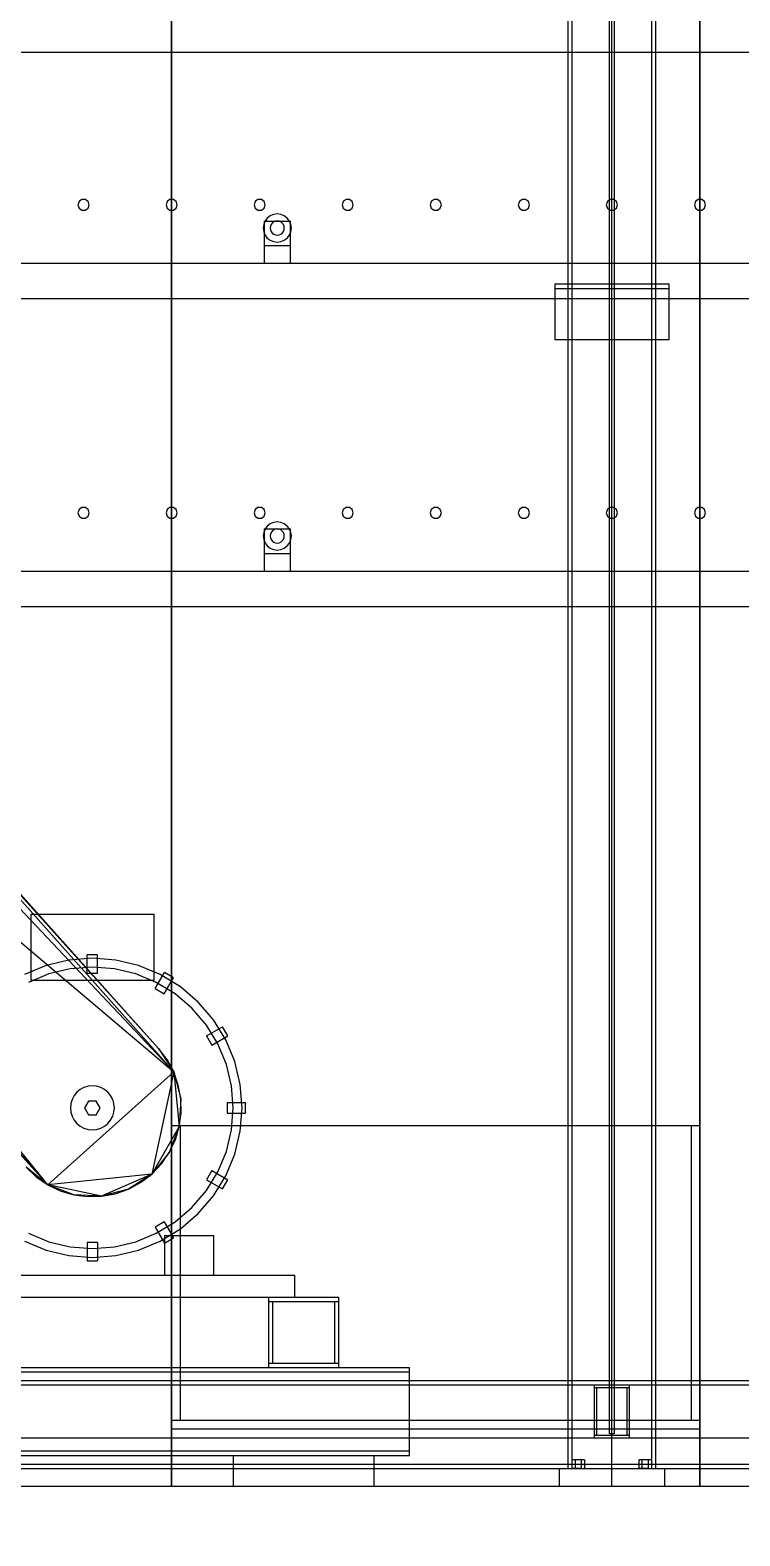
# Model space of a CAD drawing. Header units: millimetres. Extents: x -1970 to 59977, y -50268 to 6837.
# Drawn here: x 53179 to 53985, y -56 to 1655 of the extents above; entities that cross this region are included whole.
import ezdxf

# ---------------------------------------------------------------- set-up
doc = ezdxf.new("R2010")
doc.units = ezdxf.units.MM
for name, color, linetype, lineweight in [('COTAS_O', 1, 'Continuous', 0), ('COTAS_P', 1, 'Continuous', 0), ('lateral_secador', 7, 'Continuous', 0)]:
    doc.layers.add(name, color=color, linetype=linetype, lineweight=lineweight)
doc.dimstyles.new('R19_100', dxfattribs={"dimtxt": 250, "dimasz": 150, "dimexe": 150, "dimexo": 80, "dimgap": 100, "dimtad": 1, "dimtih": 1, "dimtoh": 1, "dimdsep": 46, "dimcen": 0.09, "dimadec": 0, "dimazin": 0, "dimtfac": 1, "dimtdec": 4, "dimtofl": 0, "dimtmove": 0, "dimatfit": 3, "dimfxl": 1, "dimtolj": 1, "dimtzin": 0, "dimarcsym": 0})

# ---------------------------------------------------------------- blocks, each defined once
blk = doc.blocks.new('*D22')
at = {"layer": 'COTAS_O', "color": 0, "lineweight": -2, "transparency": 16777216}
for p, q in [((38839.3, -80), (38839.3, -1050)), ((58839.3, -80), (58839.3, -1050)), ((38989.3, -900), (58689.3, -900))]:
    blk.add_line(p, q, dxfattribs=at)
at = {"layer": 'COTAS_O', "color": 0, "transparency": 16777216}
for points in [[(38989.3, -875), (38989.3, -925), (38839.3, -900)], [(58689.3, -875), (58689.3, -925), (58839.3, -900)]]:
    blk.add_solid(points, dxfattribs=at)
at = {"layer": 'Defpoints', "color": 0, "transparency": 16777216}
for p in [(38839.3, 0), (58839.3, 0), (58839.3, -900)]:
    blk.add_point(p, dxfattribs=at)
blk = doc.blocks.new('*D24')
at = {"layer": 'COTAS_P', "color": 0, "lineweight": -2, "transparency": 16777216}
for p, q in [((112.7, -80), (112.7, -2650)), ((59977.3, -80), (59977.3, -2650)), ((262.7, -2500), (59827.3, -2500))]:
    blk.add_line(p, q, dxfattribs=at)
at = {"layer": 'COTAS_P', "color": 0, "transparency": 16777216}
for points in [[(262.7, -2475), (262.7, -2525), (112.7, -2500)], [(59827.3, -2475), (59827.3, -2525), (59977.3, -2500)]]:
    blk.add_solid(points, dxfattribs=at)
at = {"layer": 'Defpoints', "color": 0, "transparency": 16777216}
for p in [(112.7, 0), (59977.3, 0), (59977.3, -2500)]:
    blk.add_point(p, dxfattribs=at)

msp = doc.modelspace()

# ---------------------------------------------------------------- linework, layer by layer
at = {"layer": 'lateral_secador'}
for p, q in [((53339.253, 0), (53339.253, 2925)), ((53339.253, 2925), (53339.253, 410)), ((53789.253, 2925), (53789.253, 20)), ((53794.253, 20), (53794.253, 2925)), ((53836.253, 2925), (53836.253, 60)), ((53839.253, 410), (53839.253, 2925)), ((53839.253, 0), (53839.253, 2925)), ((53842.253, 60), (53842.253, 2925)), ((53884.253, 2925), (53884.253, 20)), ((53889.253, 20), (53889.253, 2925)), ((53939.253, 410), (53939.253, 2925)), ((53939.253, 2925), (53939.253, 0)), ((39189.253, 1630), (58489.253, 1630)), ((53234.116, 1460.082), (53232.903, 1456.35)), ((53232.903, 1456.35), (53234.116, 1452.618)), ((53237.291, 1462.389), (53234.116, 1460.082)), ((53241.215, 1462.389), (53237.291, 1462.389)), ((53244.39, 1460.082), (53241.215, 1462.389)), ((53245.603, 1456.35), (53244.39, 1460.082)), ((53244.39, 1452.618), (53245.603, 1456.35)), ((53334.116, 1460.082), (53332.903, 1456.35)), ((53332.903, 1456.35), (53334.116, 1452.618)), ((53337.291, 1462.389), (53334.116, 1460.082)), ((53341.215, 1462.389), (53337.291, 1462.389)), ((53344.39, 1460.082), (53341.215, 1462.389)), ((53345.603, 1456.35), (53344.39, 1460.082)), ((53344.39, 1452.618), (53345.603, 1456.35)), ((53434.116, 1460.082), (53432.903, 1456.35)), ((53432.903, 1456.35), (53434.116, 1452.618)), ((53437.291, 1462.389), (53434.116, 1460.082)), ((53441.215, 1462.389), (53437.291, 1462.389)), ((53444.39, 1460.082), (53441.215, 1462.389)), ((53445.603, 1456.35), (53444.39, 1460.082)), ((53444.39, 1452.618), (53445.603, 1456.35)), ((53534.116, 1460.082), (53532.903, 1456.35)), ((53532.903, 1456.35), (53534.116, 1452.618)), ((53537.291, 1462.389), (53534.116, 1460.082)), ((53541.215, 1462.389), (53537.291, 1462.389)), ((53544.39, 1460.082), (53541.215, 1462.389)), ((53545.603, 1456.35), (53544.39, 1460.082)), ((53544.39, 1452.618), (53545.603, 1456.35)), ((53634.116, 1460.082), (53632.903, 1456.35)), ((53632.903, 1456.35), (53634.116, 1452.618)), ((53637.291, 1462.389), (53634.116, 1460.082)), ((53641.215, 1462.389), (53637.291, 1462.389)), ((53644.39, 1460.082), (53641.215, 1462.389)), ((53645.603, 1456.35), (53644.39, 1460.082)), ((53644.39, 1452.618), (53645.603, 1456.35)), ((53734.116, 1460.082), (53732.903, 1456.35)), ((53732.903, 1456.35), (53734.116, 1452.618)), ((53737.291, 1462.389), (53734.116, 1460.082)), ((53741.215, 1462.389), (53737.291, 1462.389)), ((53744.39, 1460.082), (53741.215, 1462.389)), ((53745.603, 1456.35), (53744.39, 1460.082)), ((53744.39, 1452.618), (53745.603, 1456.35)), ((53834.116, 1460.082), (53832.903, 1456.35)), ((53832.903, 1456.35), (53834.116, 1452.618)), ((53837.291, 1462.389), (53834.116, 1460.082)), ((53841.215, 1462.389), (53837.291, 1462.389)), ((53844.39, 1460.082), (53841.215, 1462.389)), ((53845.603, 1456.35), (53844.39, 1460.082)), ((53844.39, 1452.618), (53845.603, 1456.35)), ((53934.116, 1460.082), (53932.903, 1456.35)), ((53932.903, 1456.35), (53934.116, 1452.618)), ((53937.291, 1462.389), (53934.116, 1460.082)), ((53941.215, 1462.389), (53937.291, 1462.389)), ((53944.39, 1460.082), (53941.215, 1462.389)), ((53945.603, 1456.35), (53944.39, 1460.082)), ((53944.39, 1452.618), (53945.603, 1456.35)), ((53234.116, 1452.618), (53237.291, 1450.311)), ((53237.291, 1450.311), (53241.215, 1450.311)), ((53241.215, 1450.311), (53244.39, 1452.618)), ((53334.116, 1452.618), (53337.291, 1450.311)), ((53337.291, 1450.311), (53341.215, 1450.311)), ((53341.215, 1450.311), (53344.39, 1452.618)), ((53434.116, 1452.618), (53437.291, 1450.311)), ((53437.291, 1450.311), (53441.215, 1450.311)), ((53441.215, 1450.311), (53444.39, 1452.618)), ((53445.397, 1438), (53443.798, 1434.141)), ((53444.253, 1438), (53474.253, 1438)), ((53444.253, 1438), (53444.253, 1410)), ((53447.939, 1441.314), (53445.397, 1438)), ((53451.253, 1443.856), (53447.939, 1441.314)), ((53455.112, 1445.455), (53451.253, 1443.856)), ((53459.253, 1446), (53455.112, 1445.455)), ((53457.182, 1437.727), (53455.253, 1436.928)), ((53459.253, 1438), (53457.182, 1437.727)), ((53463.394, 1445.455), (53459.253, 1446)), ((53461.324, 1437.727), (53459.253, 1438)), ((53463.253, 1436.928), (53461.324, 1437.727)), ((53467.253, 1443.856), (53463.394, 1445.455)), ((53470.567, 1441.314), (53467.253, 1443.856)), ((53473.109, 1438), (53470.567, 1441.314)), ((53474.708, 1434.141), (53473.109, 1438)), ((53474.253, 1410), (53474.253, 1438)), ((53534.116, 1452.618), (53537.291, 1450.311)), ((53537.291, 1450.311), (53541.215, 1450.311)), ((53541.215, 1450.311), (53544.39, 1452.618)), ((53634.116, 1452.618), (53637.291, 1450.311)), ((53637.291, 1450.311), (53641.215, 1450.311)), ((53641.215, 1450.311), (53644.39, 1452.618)), ((53734.116, 1452.618), (53737.291, 1450.311)), ((53737.291, 1450.311), (53741.215, 1450.311)), ((53741.215, 1450.311), (53744.39, 1452.618)), ((53834.116, 1452.618), (53837.291, 1450.311)), ((53837.291, 1450.311), (53841.215, 1450.311)), ((53841.215, 1450.311), (53844.39, 1452.618)), ((53934.116, 1452.618), (53937.291, 1450.311)), ((53937.291, 1450.311), (53941.215, 1450.311)), ((53941.215, 1450.311), (53944.39, 1452.618)), ((53443.798, 1434.141), (53443.253, 1430)), ((53443.253, 1430), (53443.798, 1425.859)), ((53443.798, 1425.859), (53445.397, 1422)), ((53445.397, 1422), (53447.939, 1418.686)), ((53451.526, 1432.071), (53451.253, 1430)), ((53451.253, 1430), (53451.526, 1427.929)), ((53452.325, 1434), (53451.526, 1432.071)), ((53451.526, 1427.929), (53452.325, 1426)), ((53453.596, 1435.657), (53452.325, 1434)), ((53452.325, 1426), (53453.596, 1424.343)), ((53455.253, 1436.928), (53453.596, 1435.657)), ((53453.596, 1424.343), (53455.253, 1423.072)), ((53455.253, 1423.072), (53457.182, 1422.273)), ((53457.182, 1422.273), (53459.253, 1422)), ((53459.253, 1422), (53461.324, 1422.273)), ((53461.324, 1422.273), (53463.253, 1423.072)), ((53464.91, 1435.657), (53463.253, 1436.928)), ((53463.253, 1423.072), (53464.91, 1424.343)), ((53466.181, 1434), (53464.91, 1435.657)), ((53464.91, 1424.343), (53466.181, 1426)), ((53466.98, 1432.071), (53466.181, 1434)), ((53466.181, 1426), (53466.98, 1427.929)), ((53467.253, 1430), (53466.98, 1432.071)), ((53466.98, 1427.929), (53467.253, 1430)), ((53470.567, 1418.686), (53473.109, 1422)), ((53473.109, 1422), (53474.708, 1425.859)), ((53475.253, 1430), (53474.708, 1434.141)), ((53474.708, 1425.859), (53475.253, 1430)), ((53444.253, 1410), (53474.253, 1410)), ((53444.253, 1410), (53444.253, 1390)), ((53447.939, 1418.686), (53451.253, 1416.144)), ((53451.253, 1416.144), (53455.112, 1414.545)), ((53455.112, 1414.545), (53459.253, 1414)), ((53459.253, 1414), (53463.394, 1414.545)), ((53463.394, 1414.545), (53467.253, 1416.144)), ((53467.253, 1416.144), (53470.567, 1418.686)), ((53474.253, 1390), (53474.253, 1410)), ((39189.253, 1390), (58489.253, 1390)), ((53444.253, 1390), (53474.253, 1390)), ((53774.253, 1366.5), (53904.253, 1366.5)), ((53774.253, 1366.5), (53774.253, 1303.5)), ((53774.253, 1366.5), (53774.253, 1361.5)), ((53774.253, 1361.5), (53904.253, 1361.5)), ((53904.253, 1303.5), (53904.253, 1366.5)), ((53904.253, 1361.5), (53904.253, 1366.5)), ((39189.253, 1350), (58489.253, 1350)), ((53774.253, 1303.5), (53904.253, 1303.5)), ((52644.726, 1210.852), (53341.597, 470.91)), ((52702.959, 1188.374), (53324.436, 497.443)), ((52702.959, 1188.374), (53341.597, 470.91)), ((53324.436, 497.443), (52714.436, 1177.443)), ((53198.591, 342.625), (52545.028, 1146.37)), ((52545.028, 1146.37), (53341.597, 470.91)), ((53234.116, 1110.082), (53232.903, 1106.35)), ((53232.903, 1106.35), (53234.116, 1102.618)), ((53237.291, 1112.389), (53234.116, 1110.082)), ((53234.116, 1102.618), (53237.291, 1100.311)), ((53241.215, 1112.389), (53237.291, 1112.389)), ((53237.291, 1100.311), (53241.215, 1100.311)), ((53244.39, 1110.082), (53241.215, 1112.389)), ((53241.215, 1100.311), (53244.39, 1102.618)), ((53245.603, 1106.35), (53244.39, 1110.082)), ((53244.39, 1102.618), (53245.603, 1106.35)), ((53334.116, 1110.082), (53332.903, 1106.35)), ((53332.903, 1106.35), (53334.116, 1102.618)), ((53337.291, 1112.389), (53334.116, 1110.082)), ((53334.116, 1102.618), (53337.291, 1100.311)), ((53341.215, 1112.389), (53337.291, 1112.389)), ((53337.291, 1100.311), (53341.215, 1100.311)), ((53344.39, 1110.082), (53341.215, 1112.389)), ((53341.215, 1100.311), (53344.39, 1102.618)), ((53345.603, 1106.35), (53344.39, 1110.082)), ((53344.39, 1102.618), (53345.603, 1106.35)), ((53434.116, 1110.082), (53432.903, 1106.35)), ((53432.903, 1106.35), (53434.116, 1102.618)), ((53437.291, 1112.389), (53434.116, 1110.082)), ((53434.116, 1102.618), (53437.291, 1100.311)), ((53441.215, 1112.389), (53437.291, 1112.389)), ((53437.291, 1100.311), (53441.215, 1100.311)), ((53444.39, 1110.082), (53441.215, 1112.389)), ((53441.215, 1100.311), (53444.39, 1102.618)), ((53445.603, 1106.35), (53444.39, 1110.082)), ((53444.39, 1102.618), (53445.603, 1106.35)), ((53455.112, 1095.455), (53451.253, 1093.856)), ((53459.253, 1096), (53455.112, 1095.455)), ((53463.394, 1095.455), (53459.253, 1096)), ((53467.253, 1093.856), (53463.394, 1095.455)), ((53534.116, 1110.082), (53532.903, 1106.35)), ((53532.903, 1106.35), (53534.116, 1102.618)), ((53537.291, 1112.389), (53534.116, 1110.082)), ((53534.116, 1102.618), (53537.291, 1100.311)), ((53541.215, 1112.389), (53537.291, 1112.389)), ((53537.291, 1100.311), (53541.215, 1100.311)), ((53544.39, 1110.082), (53541.215, 1112.389)), ((53541.215, 1100.311), (53544.39, 1102.618)), ((53545.603, 1106.35), (53544.39, 1110.082)), ((53544.39, 1102.618), (53545.603, 1106.35)), ((53634.116, 1110.082), (53632.903, 1106.35)), ((53632.903, 1106.35), (53634.116, 1102.618)), ((53637.291, 1112.389), (53634.116, 1110.082)), ((53634.116, 1102.618), (53637.291, 1100.311)), ((53641.215, 1112.389), (53637.291, 1112.389)), ((53637.291, 1100.311), (53641.215, 1100.311)), ((53644.39, 1110.082), (53641.215, 1112.389)), ((53641.215, 1100.311), (53644.39, 1102.618)), ((53645.603, 1106.35), (53644.39, 1110.082)), ((53644.39, 1102.618), (53645.603, 1106.35)), ((53734.116, 1110.082), (53732.903, 1106.35)), ((53732.903, 1106.35), (53734.116, 1102.618)), ((53737.291, 1112.389), (53734.116, 1110.082)), ((53734.116, 1102.618), (53737.291, 1100.311)), ((53741.215, 1112.389), (53737.291, 1112.389)), ((53737.291, 1100.311), (53741.215, 1100.311)), ((53744.39, 1110.082), (53741.215, 1112.389)), ((53741.215, 1100.311), (53744.39, 1102.618)), ((53745.603, 1106.35), (53744.39, 1110.082)), ((53744.39, 1102.618), (53745.603, 1106.35)), ((53834.116, 1110.082), (53832.903, 1106.35)), ((53832.903, 1106.35), (53834.116, 1102.618)), ((53837.291, 1112.389), (53834.116, 1110.082)), ((53834.116, 1102.618), (53837.291, 1100.311)), ((53841.215, 1112.389), (53837.291, 1112.389)), ((53837.291, 1100.311), (53841.215, 1100.311)), ((53844.39, 1110.082), (53841.215, 1112.389)), ((53841.215, 1100.311), (53844.39, 1102.618)), ((53845.603, 1106.35), (53844.39, 1110.082)), ((53844.39, 1102.618), (53845.603, 1106.35)), ((53934.116, 1110.082), (53932.903, 1106.35)), ((53932.903, 1106.35), (53934.116, 1102.618)), ((53937.291, 1112.389), (53934.116, 1110.082)), ((53934.116, 1102.618), (53937.291, 1100.311)), ((53941.215, 1112.389), (53937.291, 1112.389)), ((53937.291, 1100.311), (53941.215, 1100.311)), ((53944.39, 1110.082), (53941.215, 1112.389)), ((53941.215, 1100.311), (53944.39, 1102.618)), ((53945.603, 1106.35), (53944.39, 1110.082)), ((53944.39, 1102.618), (53945.603, 1106.35)), ((53198.591, 342.625), (52541.647, 1084.04)), ((53443.798, 1084.141), (53443.253, 1080)), ((53443.253, 1080), (53443.798, 1075.859)), ((53445.397, 1088), (53443.798, 1084.141)), ((53444.253, 1088), (53474.253, 1088)), ((53444.253, 1088), (53444.253, 1060)), ((53447.939, 1091.314), (53445.397, 1088)), ((53451.253, 1093.856), (53447.939, 1091.314)), ((53451.526, 1082.071), (53451.253, 1080)), ((53451.253, 1080), (53451.526, 1077.929)), ((53452.325, 1084), (53451.526, 1082.071)), ((53453.596, 1085.657), (53452.325, 1084)), ((53455.253, 1086.928), (53453.596, 1085.657)), ((53457.182, 1087.727), (53455.253, 1086.928)), ((53459.253, 1088), (53457.182, 1087.727)), ((53461.324, 1087.727), (53459.253, 1088)), ((53463.253, 1086.928), (53461.324, 1087.727)), ((53464.91, 1085.657), (53463.253, 1086.928)), ((53466.181, 1084), (53464.91, 1085.657)), ((53466.98, 1082.071), (53466.181, 1084)), ((53467.253, 1080), (53466.98, 1082.071)), ((53466.98, 1077.929), (53467.253, 1080)), ((53470.567, 1091.314), (53467.253, 1093.856)), ((53473.109, 1088), (53470.567, 1091.314)), ((53474.708, 1084.141), (53473.109, 1088)), ((53474.253, 1060), (53474.253, 1088)), ((53475.253, 1080), (53474.708, 1084.141)), ((53474.708, 1075.859), (53475.253, 1080)), ((53443.798, 1075.859), (53445.397, 1072)), ((53445.397, 1072), (53447.939, 1068.686)), ((53447.939, 1068.686), (53451.253, 1066.144)), ((53451.253, 1066.144), (53455.112, 1064.545)), ((53451.526, 1077.929), (53452.325, 1076)), ((53452.325, 1076), (53453.596, 1074.343)), ((53453.596, 1074.343), (53455.253, 1073.072)), ((53455.112, 1064.545), (53459.253, 1064)), ((53455.253, 1073.072), (53457.182, 1072.273)), ((53457.182, 1072.273), (53459.253, 1072)), ((53459.253, 1072), (53461.324, 1072.273)), ((53459.253, 1064), (53463.394, 1064.545)), ((53461.324, 1072.273), (53463.253, 1073.072)), ((53463.253, 1073.072), (53464.91, 1074.343)), ((53463.394, 1064.545), (53467.253, 1066.144)), ((53464.91, 1074.343), (53466.181, 1076)), ((53466.181, 1076), (53466.98, 1077.929)), ((53467.253, 1066.144), (53470.567, 1068.686)), ((53470.567, 1068.686), (53473.109, 1072)), ((53473.109, 1072), (53474.708, 1075.859)), ((53198.591, 342.625), (52554.445, 1055.148)), ((53444.253, 1060), (53474.253, 1060)), ((53444.253, 1060), (53444.253, 1040)), ((53474.253, 1040), (53474.253, 1060)), ((39189.253, 1040), (58489.253, 1040)), ((53444.253, 1040), (53474.253, 1040)), ((39189.253, 1000), (58489.253, 1000)), ((53179.253, 650), (53319.253, 650)), ((53179.253, 650), (53179.253, 575)), ((53319.253, 575), (53319.253, 650)), ((53249.253, 600), (53222.659, 597.907)), ((53243.253, 583), (53243.253, 604)), ((53255.253, 604), (53243.253, 604)), ((53275.847, 597.907), (53249.253, 600)), ((53255.253, 583), (53255.253, 604)), ((53196.72, 591.68), (53172.075, 581.471)), ((53199.81, 582.169), (53176.614, 572.561)), ((53222.659, 597.907), (53196.72, 591.68)), ((53224.223, 588.03), (53199.81, 582.169)), ((53249.253, 590), (53224.223, 588.03)), ((53243.253, 583), (53255.253, 583)), ((53274.282, 588.03), (53249.253, 590)), ((53298.696, 582.169), (53274.282, 588.03)), ((53301.786, 591.68), (53275.847, 597.907)), ((53321.891, 572.561), (53298.696, 582.169)), ((53326.431, 581.471), (53301.786, 591.68)), ((53320.557, 565.502), (53331.057, 583.688)), ((53341.449, 577.688), (53331.057, 583.688)), ((53179.253, 575), (53319.253, 575)), ((53320.557, 565.502), (53330.949, 559.502)), ((53343.299, 559.443), (53321.891, 572.561)), ((53349.176, 567.533), (53326.431, 581.471)), ((53330.949, 559.502), (53341.449, 577.688)), ((53369.461, 550.208), (53349.176, 567.533)), ((53362.39, 543.137), (53343.299, 559.443)), ((53386.786, 529.923), (53369.461, 550.208)), ((53378.696, 524.046), (53362.39, 543.137)), ((53391.814, 502.638), (53378.696, 524.046)), ((53378.755, 511.696), (53396.941, 522.196)), ((53400.724, 507.178), (53386.786, 529.923)), ((53402.941, 511.804), (53396.941, 522.196)), ((53324.436, 497.443), (53341.597, 470.91)), ((53334.061, 484.852), (53324.436, 497.443)), ((53378.755, 511.696), (53384.755, 501.304)), ((53384.755, 501.304), (53402.941, 511.804)), ((53401.422, 479.443), (53391.814, 502.638)), ((53410.933, 482.533), (53400.724, 507.178)), ((53341.597, 470.91), (53334.061, 484.852)), ((53407.283, 455.03), (53401.422, 479.443)), ((53417.16, 456.594), (53410.933, 482.533)), ((53341.597, 470.91), (53198.591, 342.625)), ((53341.597, 470.91), (53316.696, 354.817)), ((53341.597, 470.91), (53349.719, 440.371)), ((53346.859, 455.96), (53341.597, 470.91)), ((53341.597, 470.91), (53348.007, 408.818)), ((53231.575, 447.678), (53228.466, 443.889)), ((53235.364, 450.787), (53231.575, 447.678)), ((53239.686, 453.097), (53235.364, 450.787)), ((53244.376, 454.52), (53239.686, 453.097)), ((53249.253, 455), (53244.376, 454.52)), ((53254.13, 454.52), (53249.253, 455)), ((53258.82, 453.097), (53254.13, 454.52)), ((53263.142, 450.787), (53258.82, 453.097)), ((53266.931, 447.678), (53263.142, 450.787)), ((53270.04, 443.889), (53266.931, 447.678)), ((53349.719, 440.371), (53346.859, 455.96)), ((53409.253, 430), (53407.283, 455.03)), ((53419.253, 430), (53417.16, 456.594)), ((53224.733, 434.877), (53224.253, 430)), ((53224.253, 430), (53224.733, 425.123)), ((53226.156, 439.567), (53224.733, 434.877)), ((53228.466, 443.889), (53226.156, 439.567)), ((53244.753, 437.794), (53240.253, 430)), ((53240.253, 430), (53244.753, 422.206)), ((53253.753, 437.794), (53244.753, 437.794)), ((53258.253, 430), (53253.753, 437.794)), ((53253.753, 422.206), (53258.253, 430)), ((53272.35, 439.567), (53270.04, 443.889)), ((53273.773, 434.877), (53272.35, 439.567)), ((53274.253, 430), (53273.773, 434.877)), ((53273.773, 425.123), (53274.253, 430)), ((53349.719, 440.371), (53348.007, 408.818)), ((53350.105, 424.527), (53349.719, 440.371)), ((53402.253, 436), (53423.253, 436)), ((53402.253, 436), (53402.253, 424)), ((53407.283, 404.97), (53409.253, 430)), ((53417.16, 403.406), (53419.253, 430)), ((53423.253, 424), (53423.253, 436)), ((53224.733, 425.123), (53226.156, 420.433)), ((53226.156, 420.433), (53228.466, 416.111)), ((53228.466, 416.111), (53231.575, 412.322)), ((53231.575, 412.322), (53235.364, 409.213)), ((53244.753, 422.206), (53253.753, 422.206)), ((53263.142, 409.213), (53266.931, 412.322)), ((53266.931, 412.322), (53270.04, 416.111)), ((53270.04, 416.111), (53272.35, 420.433)), ((53272.35, 420.433), (53273.773, 425.123)), ((53348.007, 408.818), (53350.105, 424.527)), ((53402.253, 424), (53423.253, 424)), ((53235.364, 409.213), (53239.686, 406.903)), ((53239.686, 406.903), (53244.376, 405.48)), ((53244.376, 405.48), (53249.253, 405)), ((53249.253, 405), (53254.13, 405.48)), ((53254.13, 405.48), (53258.82, 406.903)), ((53258.82, 406.903), (53263.142, 409.213)), ((53348.007, 408.818), (53316.696, 354.817)), ((53348.007, 408.818), (53336.628, 379.338)), ((53339.253, 410), (53839.253, 410)), ((53339.253, 410), (53939.253, 410)), ((53339.253, 410), (53339.253, 75)), ((53339.253, 410), (53349.253, 410)), ((53343.478, 393.63), (53348.007, 408.818)), ((53349.253, 75), (53349.253, 410)), ((53401.422, 380.557), (53407.283, 404.97)), ((53410.933, 377.467), (53417.16, 403.406)), ((53839.253, 410), (53939.253, 410)), ((53929.253, 410), (53939.253, 410)), ((53929.253, 410), (53929.253, 75)), ((53939.253, 75), (53939.253, 410)), ((53336.628, 379.338), (53316.696, 354.817)), ((53327.627, 366.293), (53336.628, 379.338)), ((53336.628, 379.338), (53343.478, 393.63)), ((53391.814, 357.362), (53401.422, 380.557)), ((53400.724, 352.822), (53410.933, 377.467)), ((53198.591, 342.625), (53174.07, 362.557)), ((53174.07, 362.557), (53185.547, 351.626)), ((53316.696, 354.817), (53327.627, 366.293)), ((53185.547, 351.626), (53198.591, 342.625)), ((53316.696, 354.817), (53198.591, 342.625)), ((53228.071, 331.246), (53198.591, 342.625)), ((53198.591, 342.625), (53212.884, 335.776)), ((53259.624, 329.534), (53198.591, 342.625)), ((53316.696, 354.817), (53259.624, 329.534)), ((53316.696, 354.817), (53290.162, 337.656)), ((53290.162, 337.656), (53304.105, 345.193)), ((53304.105, 345.193), (53316.696, 354.817)), ((53378.696, 335.954), (53391.814, 357.362)), ((53384.755, 358.696), (53378.755, 348.304)), ((53378.755, 348.304), (53396.941, 337.804)), ((53384.755, 358.696), (53402.941, 348.196)), ((53386.786, 330.077), (53400.724, 352.822)), ((53396.941, 337.804), (53402.941, 348.196)), ((53212.884, 335.776), (53228.071, 331.246)), ((53259.624, 329.534), (53228.071, 331.246)), ((53228.071, 331.246), (53243.78, 329.148)), ((53243.78, 329.148), (53259.624, 329.534)), ((53290.162, 337.656), (53259.624, 329.534)), ((53259.624, 329.534), (53275.213, 332.393)), ((53275.213, 332.393), (53290.162, 337.656)), ((53362.39, 316.863), (53378.696, 335.954)), ((53369.461, 309.792), (53386.786, 330.077)), ((53343.299, 300.557), (53362.39, 316.863)), ((53349.176, 292.467), (53369.461, 309.792)), ((53330.949, 300.498), (53320.557, 294.498)), ((53320.557, 294.498), (53331.057, 276.312)), ((53321.891, 287.439), (53343.299, 300.557)), ((53326.431, 278.529), (53349.176, 292.467)), ((53330.949, 300.498), (53341.449, 282.312)), ((53172.075, 278.529), (53196.72, 268.32)), ((53176.614, 287.439), (53199.81, 277.831)), ((53199.81, 277.831), (53224.223, 271.97)), ((53243.253, 277), (53243.253, 256)), ((53255.253, 277), (53243.253, 277)), ((53255.253, 277), (53255.253, 256)), ((53274.282, 271.97), (53298.696, 277.831)), ((53298.696, 277.831), (53321.891, 287.439)), ((53301.786, 268.32), (53326.431, 278.529)), ((53331.057, 276.312), (53341.449, 282.312)), ((53331.253, 285), (53387.253, 285)), ((53331.253, 285), (53331.253, 240)), ((53387.253, 240), (53387.253, 285)), ((53196.72, 268.32), (53222.659, 262.093)), ((53222.659, 262.093), (53249.253, 260)), ((53224.223, 271.97), (53249.253, 270)), ((53249.253, 270), (53274.282, 271.97)), ((53249.253, 260), (53275.847, 262.093)), ((53275.847, 262.093), (53301.786, 268.32)), ((53019.253, 240), (53479.253, 240)), ((53243.253, 256), (53255.253, 256)), ((53331.253, 240), (53387.253, 240)), ((53479.253, 215), (53479.253, 240)), ((53019.253, 215), (53479.253, 215)), ((53449.253, 215), (53529.253, 215)), ((53449.253, 215), (53449.253, 210)), ((53449.253, 210), (53529.253, 210)), ((53449.253, 210), (53454.253, 210)), ((53449.253, 210), (53449.253, 140)), ((53454.253, 140), (53454.253, 210)), ((53524.253, 210), (53529.253, 210)), ((53524.253, 210), (53524.253, 140)), ((53529.253, 210), (53529.253, 215)), ((53529.253, 140), (53529.253, 210)), ((53449.253, 140), (53529.253, 140)), ((53449.253, 140), (53449.253, 135)), ((53449.253, 140), (53454.253, 140)), ((53524.253, 140), (53529.253, 140)), ((53529.253, 135), (53529.253, 140)), ((38839.253, 120), (58839.253, 120)), ((52119.253, 135), (53609.253, 135)), ((52119.253, 130), (53609.253, 130)), ((53449.253, 135), (53529.253, 135)), ((53609.253, 130), (53609.253, 135)), ((53609.253, 40), (53609.253, 130)), ((38839.253, 115), (58839.253, 115)), ((53819.253, 115), (53859.253, 115)), ((53819.253, 115), (53819.253, 112)), ((53819.253, 112), (53859.253, 112)), ((53819.253, 112), (53822.253, 112)), ((53819.253, 112), (53819.253, 58)), ((53822.253, 58), (53822.253, 112)), ((53856.253, 112), (53859.253, 112)), ((53856.253, 112), (53856.253, 58)), ((53859.253, 112), (53859.253, 115)), ((53859.253, 58), (53859.253, 112)), ((53339.253, 75), (53839.253, 75)), ((53339.253, 75), (53339.253, 0)), ((53339.253, 75), (53939.253, 75)), ((53339.253, 75), (53339.253, 65)), ((53339.253, 75), (53349.253, 75)), ((53839.253, 0), (53839.253, 75)), ((53839.253, 75), (53939.253, 75)), ((53929.253, 75), (53939.253, 75)), ((53939.253, 0), (53939.253, 75)), ((53939.253, 65), (53939.253, 75)), ((38839.253, 55), (58839.253, 55)), ((53339.253, 65), (53939.253, 65)), ((53819.253, 58), (53859.253, 58)), ((53819.253, 58), (53819.253, 55)), ((53819.253, 58), (53822.253, 58)), ((53819.253, 55), (53859.253, 55)), ((53836.253, 60), (53842.253, 60)), ((53856.253, 58), (53859.253, 58)), ((53859.253, 55), (53859.253, 58)), ((52119.253, 40), (53609.253, 40)), ((52119.253, 35), (53609.253, 35)), ((53409.253, 35), (53569.253, 35)), ((53409.253, 35), (53409.253, 0)), ((53569.253, 0), (53569.253, 35)), ((53609.253, 35), (53609.253, 40)), ((38839.253, 25), (58839.253, 25)), ((38839.253, 20), (58839.253, 20)), ((53779.253, 20), (53899.253, 20)), ((53779.253, 20), (53779.253, 0)), ((53789.253, 20), (53889.253, 20)), ((53789.253, 20), (53794.253, 20)), ((53797.753, 30), (53794.253, 30)), ((53794.253, 20), (53794.253, 30)), ((53797.753, 20), (53794.253, 20)), ((53804.753, 30), (53797.753, 30)), ((53797.753, 20), (53797.753, 30)), ((53804.753, 20), (53797.753, 20)), ((53808.253, 30), (53804.753, 30)), ((53804.753, 20), (53804.753, 30)), ((53804.753, 20), (53808.253, 20)), ((53808.253, 30), (53808.253, 20)), ((53873.753, 30), (53870.253, 30)), ((53870.253, 20), (53870.253, 30)), ((53873.753, 20), (53870.253, 20)), ((53880.753, 30), (53873.753, 30)), ((53873.753, 20), (53873.753, 30)), ((53880.753, 20), (53873.753, 20)), ((53884.253, 30), (53880.753, 30)), ((53880.753, 20), (53880.753, 30)), ((53880.753, 20), (53884.253, 20)), ((53884.253, 30), (53884.253, 20)), ((53884.253, 20), (53889.253, 20)), ((53899.253, 0), (53899.253, 20)), ((38839.253, 0), (58839.253, 0)), ((52864.253, 0), (53339.253, 0)), ((53339.253, 0), (53839.253, 0)), ((53409.253, 0), (53569.253, 0)), ((53779.253, 0), (53899.253, 0)), ((53839.253, 0), (53939.253, 0)), ((53939.253, 0), (54839.253, 0))]:
    msp.add_line(p, q, dxfattribs=at)

# ---------------------------------------------------------------- dimensions: what is measured, and where the dimension line sits
at = {"layer": 'COTAS_O'}
dim = msp.add_aligned_dim(p1=(38839.253, 0), p2=(58839.253, 0), distance=-900, text='<> O', dimstyle='R19_100', dxfattribs=at)
dim.commit()
dim.dimension.update_dxf_attribs({"geometry": '*D22', "text_midpoint": (48839.253, -900)})
at = {"layer": 'COTAS_P'}
dim = msp.add_aligned_dim(p1=(112.7, 0), p2=(59977.253, 0), distance=-2500, text='<> P', dimstyle='R19_100', dxfattribs=at)
dim.commit()
dim.dimension.update_dxf_attribs({"geometry": '*D24', "text_midpoint": (30044.976, -2500)})

doc.saveas('drawing.dxf')
